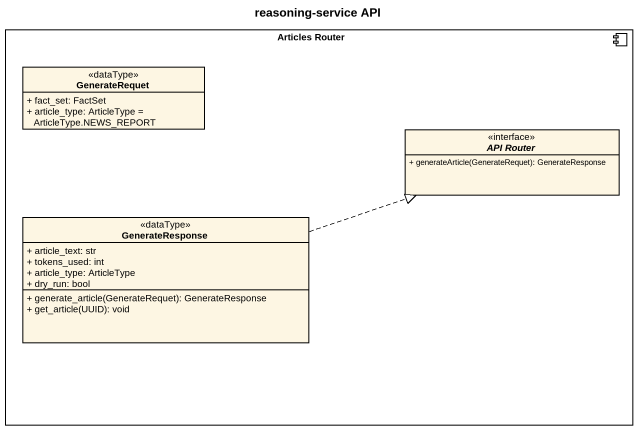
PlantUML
@startuml
title reasoning-service API
hide circle
hide empty members
skinparam classAttributeIconSize 0
component "Articles Router" as Articles_Router {
  class GenerateRequet <<dataType>> {
    + fact_set: FactSet
    + article_type: ArticleType = ArticleType.NEWS_REPORT
  }
  interface "API Router" as API_Router {
    + generateArticle(GenerateRequet): GenerateResponse
  }
  class GenerateResponse <<dataType>> {
    + article_text: str
    + tokens_used: int
    + article_type: ArticleType
    + dry_run: bool
    + generate_article(GenerateRequet): GenerateResponse
    + get_article(UUID): void
  }
}
GenerateResponse .right.|> API_Router
@enduml
